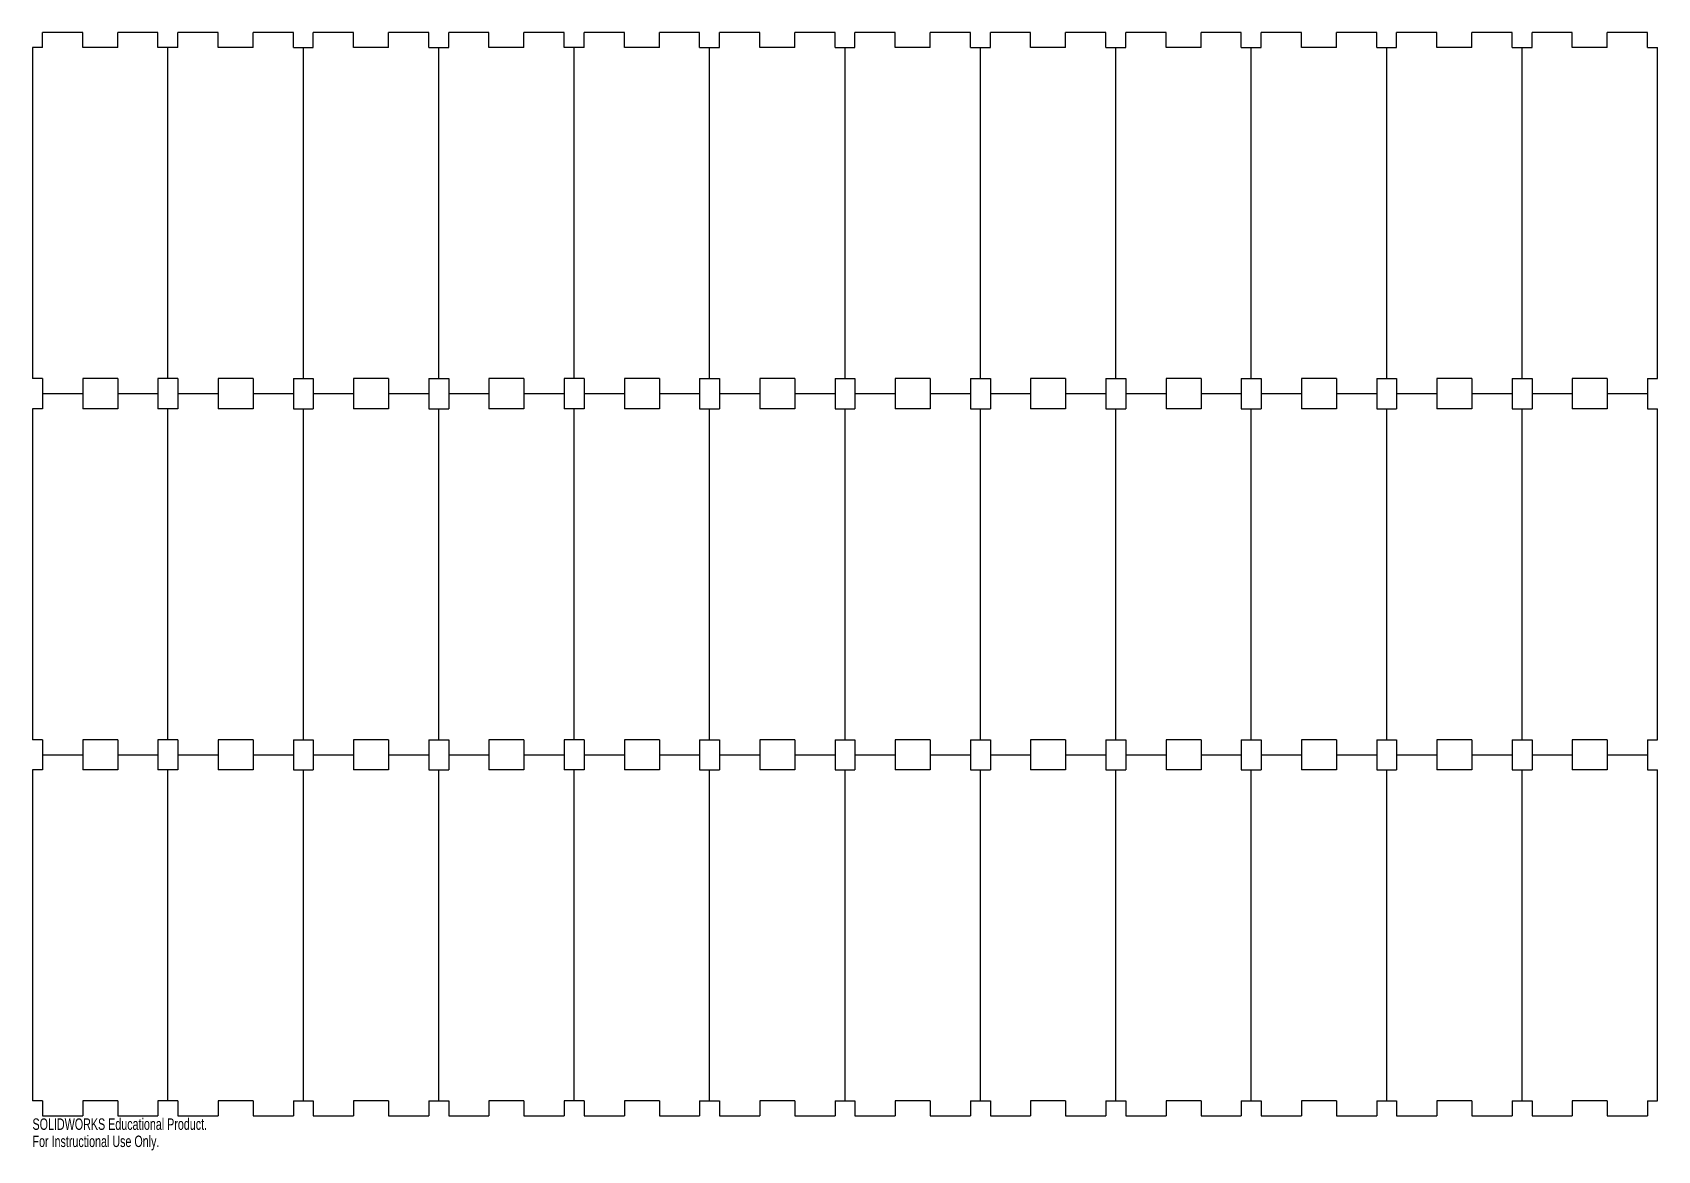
# Model space of a CAD drawing. Header units: millimetres. Extents: x -29 to 657, y -396 to 76.
import ezdxf

# ---------------------------------------------------------------- set-up
doc = ezdxf.new("R2010")
doc.units = ezdxf.units.MM
doc.styles.add('SLDTEXTSTYLE0', font='TXT', dxfattribs={"width": 0.7})

msp = doc.modelspace()

# ---------------------------------------------------------------- linework, layer by layer
at = {"color": 7, "linetype": 'Continuous', "lineweight": 25}
for p, q in [((-24.38, 69.85), (-24.38, 76.2)), ((-7.37, 76.2), (-24.38, 76.2)), ((-7.37, 69.85), (-7.37, 76.2)), ((7.37, 69.85), (7.37, 76.2)), ((24.38, 76.2), (7.37, 76.2)), ((24.38, 69.85), (24.38, 76.2)), ((32.77, 69.85), (32.77, 76.2)), ((49.78, 76.2), (32.77, 76.2)), ((49.78, 69.85), (49.78, 76.2)), ((64.52, 69.85), (64.52, 76.2)), ((81.53, 76.2), (64.52, 76.2)), ((81.53, 69.85), (81.53, 76.2)), ((89.92, 69.85), (89.92, 76.2)), ((106.93, 76.2), (89.92, 76.2)), ((106.93, 69.85), (106.93, 76.2)), ((121.67, 69.85), (121.67, 76.2)), ((138.68, 76.2), (121.67, 76.2)), ((138.68, 69.85), (138.68, 76.2)), ((147.07, 69.85), (147.07, 76.2)), ((164.08, 76.2), (147.07, 76.2)), ((164.08, 69.85), (164.08, 76.2)), ((178.82, 69.85), (178.82, 76.2)), ((195.83, 76.2), (178.82, 76.2)), ((195.83, 69.85), (195.83, 76.2)), ((204.22, 69.85), (204.22, 76.2)), ((221.23, 76.2), (204.22, 76.2)), ((221.23, 69.85), (221.23, 76.2)), ((235.97, 69.85), (235.97, 76.2)), ((252.98, 76.2), (235.97, 76.2)), ((252.98, 69.85), (252.98, 76.2)), ((261.37, 69.85), (261.37, 76.2)), ((278.38, 76.2), (261.37, 76.2)), ((278.38, 69.85), (278.38, 76.2)), ((293.12, 69.85), (293.12, 76.2)), ((310.13, 76.2), (293.12, 76.2)), ((310.13, 69.85), (310.13, 76.2)), ((318.52, 69.85), (318.52, 76.2)), ((335.53, 76.2), (318.52, 76.2)), ((335.53, 69.85), (335.53, 76.2)), ((350.27, 69.85), (350.27, 76.2)), ((367.28, 76.2), (350.27, 76.2)), ((367.28, 69.85), (367.28, 76.2)), ((375.67, 69.85), (375.67, 76.2)), ((392.68, 76.2), (375.67, 76.2)), ((392.68, 69.85), (392.68, 76.2)), ((407.42, 69.85), (407.42, 76.2)), ((424.43, 76.2), (407.42, 76.2)), ((424.43, 69.85), (424.43, 76.2)), ((432.82, 69.85), (432.82, 76.2)), ((449.83, 76.2), (432.82, 76.2)), ((449.83, 69.85), (449.83, 76.2)), ((464.57, 69.85), (464.57, 76.2)), ((481.58, 76.2), (464.57, 76.2)), ((481.58, 69.85), (481.58, 76.2)), ((489.97, 69.85), (489.97, 76.2)), ((506.98, 76.2), (489.97, 76.2)), ((506.98, 69.85), (506.98, 76.2)), ((521.72, 69.85), (521.72, 76.2)), ((538.73, 76.2), (521.72, 76.2)), ((538.73, 69.85), (538.73, 76.2)), ((547.12, 69.85), (547.12, 76.2)), ((564.13, 76.2), (547.12, 76.2)), ((564.13, 69.85), (564.13, 76.2)), ((578.87, 69.85), (578.87, 76.2)), ((595.88, 76.2), (578.87, 76.2)), ((595.88, 69.85), (595.88, 76.2)), ((621.28, 76.2), (604.27, 76.2)), ((604.27, 69.85), (604.27, 76.2)), ((621.28, 69.85), (621.28, 76.2)), ((636.02, 69.85), (636.02, 76.2)), ((653.03, 76.2), (636.02, 76.2)), ((653.03, 69.85), (653.03, 76.2)), ((-28.575, 69.85), (-28.575, -69.85)), ((-24.38, 69.85), (-28.575, 69.85)), ((7.37, 69.85), (-7.37, 69.85)), ((32.77, 69.85), (24.38, 69.85)), ((28.575, -69.85), (28.575, 69.85)), ((64.52, 69.85), (49.78, 69.85)), ((81.53, 69.85), (89.92, 69.85)), ((85.725, -69.85), (85.725, 69.85)), ((121.67, 69.85), (106.93, 69.85)), ((138.68, 69.85), (147.07, 69.85)), ((142.875, -69.85), (142.875, 69.85)), ((178.82, 69.85), (164.08, 69.85)), ((204.22, 69.85), (195.83, 69.85)), ((200.025, -69.85), (200.025, 69.85)), ((235.97, 69.85), (221.23, 69.85)), ((252.98, 69.85), (261.37, 69.85)), ((257.175, -69.85), (257.175, 69.85)), ((293.12, 69.85), (278.38, 69.85)), ((310.13, 69.85), (318.52, 69.85)), ((314.325, -69.85), (314.325, 69.85)), ((350.27, 69.85), (335.53, 69.85)), ((367.28, 69.85), (375.67, 69.85)), ((371.475, -69.85), (371.475, 69.85)), ((407.42, 69.85), (392.68, 69.85)), ((424.43, 69.85), (432.82, 69.85)), ((428.625, -69.85), (428.625, 69.85)), ((464.57, 69.85), (449.83, 69.85)), ((481.58, 69.85), (489.97, 69.85)), ((485.775, -69.85), (485.775, 69.85)), ((521.72, 69.85), (506.98, 69.85)), ((538.73, 69.85), (547.12, 69.85)), ((542.925, -69.85), (542.925, 69.85)), ((578.87, 69.85), (564.13, 69.85)), ((595.88, 69.85), (604.27, 69.85)), ((600.075, -69.85), (600.075, 69.85)), ((636.02, 69.85), (621.28, 69.85)), ((653.03, 69.85), (657.225, 69.85)), ((657.225, -69.85), (657.225, 69.85)), ((-24.38, -69.85), (-28.575, -69.85)), ((-24.38, -69.85), (-24.38, -82.55)), ((-7.37, -69.85), (-7.37, -82.55)), ((7.37, -69.85), (-7.37, -69.85)), ((7.37, -69.85), (7.37, -82.55)), ((24.38, -69.85), (24.38, -82.55)), ((32.77, -69.85), (24.38, -69.85)), ((32.77, -69.85), (32.77, -82.55)), ((49.78, -69.85), (49.78, -82.55)), ((64.52, -69.85), (49.78, -69.85)), ((64.52, -69.85), (64.52, -82.55)), ((81.53, -69.85), (81.53, -82.55)), ((81.53, -69.85), (89.92, -69.85)), ((89.92, -69.85), (89.92, -82.55)), ((106.93, -69.85), (106.93, -82.55)), ((121.67, -69.85), (106.93, -69.85)), ((121.67, -69.85), (121.67, -82.55)), ((138.68, -69.85), (138.68, -82.55)), ((138.68, -69.85), (147.07, -69.85)), ((147.07, -69.85), (147.07, -82.55)), ((164.08, -69.85), (164.08, -82.55)), ((178.82, -69.85), (164.08, -69.85)), ((178.82, -69.85), (178.82, -82.55)), ((195.83, -69.85), (195.83, -82.55)), ((204.22, -69.85), (195.83, -69.85)), ((204.22, -69.85), (204.22, -82.55)), ((221.23, -69.85), (221.23, -82.55)), ((235.97, -69.85), (221.23, -69.85)), ((235.97, -69.85), (235.97, -82.55)), ((252.98, -69.85), (252.98, -82.55)), ((252.98, -69.85), (261.37, -69.85)), ((261.37, -69.85), (261.37, -82.55)), ((278.38, -69.85), (278.38, -82.55)), ((293.12, -69.85), (278.38, -69.85)), ((293.12, -69.85), (293.12, -82.55)), ((310.13, -69.85), (310.13, -82.55)), ((310.13, -69.85), (318.52, -69.85)), ((318.52, -69.85), (318.52, -82.55)), ((335.53, -69.85), (335.53, -82.55)), ((350.27, -69.85), (335.53, -69.85)), ((350.27, -69.85), (350.27, -82.55)), ((367.28, -69.85), (367.28, -82.55)), ((367.28, -69.85), (375.67, -69.85)), ((375.67, -69.85), (375.67, -82.55)), ((392.68, -69.85), (392.68, -82.55)), ((407.42, -69.85), (392.68, -69.85)), ((407.42, -69.85), (407.42, -82.55)), ((424.43, -69.85), (424.43, -82.55)), ((424.43, -69.85), (432.82, -69.85)), ((432.82, -69.85), (432.82, -82.55)), ((449.83, -69.85), (449.83, -82.55)), ((464.57, -69.85), (449.83, -69.85)), ((464.57, -69.85), (464.57, -82.55)), ((481.58, -69.85), (481.58, -82.55)), ((481.58, -69.85), (489.97, -69.85)), ((489.97, -69.85), (489.97, -82.55)), ((506.98, -69.85), (506.98, -82.55)), ((521.72, -69.85), (506.98, -69.85)), ((521.72, -69.85), (521.72, -82.55)), ((538.73, -69.85), (538.73, -82.55)), ((538.73, -69.85), (547.12, -69.85)), ((547.12, -69.85), (547.12, -82.55)), ((564.13, -69.85), (564.13, -82.55)), ((578.87, -69.85), (564.13, -69.85)), ((578.87, -69.85), (578.87, -82.55)), ((595.88, -69.85), (595.88, -82.55)), ((595.88, -69.85), (604.27, -69.85)), ((604.27, -69.85), (604.27, -82.55)), ((621.28, -69.85), (621.28, -82.55)), ((636.02, -69.85), (621.28, -69.85)), ((636.02, -69.85), (636.02, -82.55)), ((653.03, -69.85), (653.03, -82.55)), ((653.03, -69.85), (657.225, -69.85)), ((-24.38, -76.2), (-7.37, -76.2)), ((7.37, -76.2), (24.38, -76.2)), ((32.77, -76.2), (49.78, -76.2)), ((64.52, -76.2), (81.53, -76.2)), ((89.92, -76.2), (106.93, -76.2)), ((121.67, -76.2), (138.68, -76.2)), ((147.07, -76.2), (164.08, -76.2)), ((178.82, -76.2), (195.83, -76.2)), ((204.22, -76.2), (221.23, -76.2)), ((235.97, -76.2), (252.98, -76.2)), ((261.37, -76.2), (278.38, -76.2)), ((293.12, -76.2), (310.13, -76.2)), ((318.52, -76.2), (335.53, -76.2)), ((350.27, -76.2), (367.28, -76.2)), ((375.67, -76.2), (392.68, -76.2)), ((407.42, -76.2), (424.43, -76.2)), ((432.82, -76.2), (449.83, -76.2)), ((464.57, -76.2), (481.58, -76.2)), ((489.97, -76.2), (506.98, -76.2)), ((521.72, -76.2), (538.73, -76.2)), ((547.12, -76.2), (564.13, -76.2)), ((578.87, -76.2), (595.88, -76.2)), ((604.27, -76.2), (621.28, -76.2)), ((636.02, -76.2), (653.03, -76.2)), ((-28.575, -82.55), (-28.575, -222.25)), ((-24.38, -82.55), (-28.575, -82.55)), ((7.37, -82.55), (-7.37, -82.55)), ((32.77, -82.55), (24.38, -82.55)), ((28.575, -222.25), (28.575, -82.55)), ((64.52, -82.55), (49.78, -82.55)), ((81.53, -82.55), (89.92, -82.55)), ((85.725, -222.25), (85.725, -82.55)), ((121.67, -82.55), (106.93, -82.55)), ((138.68, -82.55), (147.07, -82.55)), ((142.875, -222.25), (142.875, -82.55)), ((178.82, -82.55), (164.08, -82.55)), ((204.22, -82.55), (195.83, -82.55)), ((200.025, -222.25), (200.025, -82.55)), ((235.97, -82.55), (221.23, -82.55)), ((252.98, -82.55), (261.37, -82.55)), ((257.175, -222.25), (257.175, -82.55)), ((293.12, -82.55), (278.38, -82.55)), ((310.13, -82.55), (318.52, -82.55)), ((314.325, -222.25), (314.325, -82.55)), ((350.27, -82.55), (335.53, -82.55)), ((367.28, -82.55), (375.67, -82.55)), ((371.475, -222.25), (371.475, -82.55)), ((407.42, -82.55), (392.68, -82.55)), ((424.43, -82.55), (432.82, -82.55)), ((428.625, -222.25), (428.625, -82.55)), ((464.57, -82.55), (449.83, -82.55)), ((481.58, -82.55), (489.97, -82.55)), ((485.775, -222.25), (485.775, -82.55)), ((521.72, -82.55), (506.98, -82.55)), ((538.73, -82.55), (547.12, -82.55)), ((542.925, -222.25), (542.925, -82.55)), ((578.87, -82.55), (564.13, -82.55)), ((595.88, -82.55), (604.27, -82.55)), ((600.075, -222.25), (600.075, -82.55)), ((636.02, -82.55), (621.28, -82.55)), ((653.03, -82.55), (657.225, -82.55)), ((657.225, -222.25), (657.225, -82.55)), ((-24.38, -222.25), (-28.575, -222.25)), ((-24.38, -222.25), (-24.38, -234.95)), ((-7.37, -222.25), (-7.37, -234.95)), ((7.37, -222.25), (-7.37, -222.25)), ((7.37, -222.25), (7.37, -234.95)), ((24.38, -222.25), (24.38, -234.95)), ((32.77, -222.25), (24.38, -222.25)), ((32.77, -222.25), (32.77, -234.95)), ((49.78, -222.25), (49.78, -234.95)), ((64.52, -222.25), (49.78, -222.25)), ((64.52, -222.25), (64.52, -234.95)), ((81.53, -222.25), (81.53, -234.95)), ((81.53, -222.25), (89.92, -222.25)), ((89.92, -222.25), (89.92, -234.95)), ((106.93, -222.25), (106.93, -234.95)), ((121.67, -222.25), (106.93, -222.25)), ((121.67, -222.25), (121.67, -234.95)), ((138.68, -222.25), (138.68, -234.95)), ((138.68, -222.25), (147.07, -222.25)), ((147.07, -222.25), (147.07, -234.95)), ((164.08, -222.25), (164.08, -234.95)), ((178.82, -222.25), (164.08, -222.25)), ((178.82, -222.25), (178.82, -234.95)), ((195.83, -222.25), (195.83, -234.95)), ((204.22, -222.25), (195.83, -222.25)), ((204.22, -222.25), (204.22, -234.95)), ((221.23, -222.25), (221.23, -234.95)), ((235.97, -222.25), (221.23, -222.25)), ((235.97, -222.25), (235.97, -234.95)), ((252.98, -222.25), (252.98, -234.95)), ((252.98, -222.25), (261.37, -222.25)), ((261.37, -222.25), (261.37, -234.95)), ((278.38, -222.25), (278.38, -234.95)), ((293.12, -222.25), (278.38, -222.25)), ((293.12, -222.25), (293.12, -234.95)), ((310.13, -222.25), (310.13, -234.95)), ((310.13, -222.25), (318.52, -222.25)), ((318.52, -222.25), (318.52, -234.95)), ((335.53, -222.25), (335.53, -234.95)), ((350.27, -222.25), (335.53, -222.25)), ((350.27, -222.25), (350.27, -234.95)), ((367.28, -222.25), (367.28, -234.95)), ((367.28, -222.25), (375.67, -222.25)), ((375.67, -222.25), (375.67, -234.95)), ((392.68, -222.25), (392.68, -234.95)), ((407.42, -222.25), (392.68, -222.25)), ((407.42, -222.25), (407.42, -234.95)), ((424.43, -222.25), (424.43, -234.95)), ((424.43, -222.25), (432.82, -222.25)), ((432.82, -222.25), (432.82, -234.95)), ((449.83, -222.25), (449.83, -234.95)), ((464.57, -222.25), (449.83, -222.25)), ((464.57, -222.25), (464.57, -234.95)), ((481.58, -222.25), (481.58, -234.95)), ((481.58, -222.25), (489.97, -222.25)), ((489.97, -222.25), (489.97, -234.95)), ((506.98, -222.25), (506.98, -234.95)), ((521.72, -222.25), (506.98, -222.25)), ((521.72, -222.25), (521.72, -234.95)), ((538.73, -222.25), (538.73, -234.95)), ((538.73, -222.25), (547.12, -222.25)), ((547.12, -222.25), (547.12, -234.95)), ((564.13, -222.25), (564.13, -234.95)), ((578.87, -222.25), (564.13, -222.25)), ((578.87, -222.25), (578.87, -234.95)), ((595.88, -222.25), (595.88, -234.95)), ((595.88, -222.25), (604.27, -222.25)), ((604.27, -222.25), (604.27, -234.95)), ((621.28, -222.25), (621.28, -234.95)), ((636.02, -222.25), (621.28, -222.25)), ((636.02, -222.25), (636.02, -234.95)), ((653.03, -222.25), (653.03, -234.95)), ((653.03, -222.25), (657.225, -222.25)), ((-24.38, -228.6), (-7.37, -228.6)), ((7.37, -228.6), (24.38, -228.6)), ((32.77, -228.6), (49.78, -228.6)), ((64.52, -228.6), (81.53, -228.6)), ((89.92, -228.6), (106.93, -228.6)), ((121.67, -228.6), (138.68, -228.6)), ((147.07, -228.6), (164.08, -228.6)), ((178.82, -228.6), (195.83, -228.6)), ((204.22, -228.6), (221.23, -228.6)), ((235.97, -228.6), (252.98, -228.6)), ((261.37, -228.6), (278.38, -228.6)), ((293.12, -228.6), (310.13, -228.6)), ((318.52, -228.6), (335.53, -228.6)), ((350.27, -228.6), (367.28, -228.6)), ((375.67, -228.6), (392.68, -228.6)), ((407.42, -228.6), (424.43, -228.6)), ((432.82, -228.6), (449.83, -228.6)), ((464.57, -228.6), (481.58, -228.6)), ((489.97, -228.6), (506.98, -228.6)), ((521.72, -228.6), (538.73, -228.6)), ((547.12, -228.6), (564.13, -228.6)), ((578.87, -228.6), (595.88, -228.6)), ((604.27, -228.6), (621.28, -228.6)), ((636.02, -228.6), (653.03, -228.6)), ((-24.38, -234.95), (-28.575, -234.95)), ((-28.575, -234.95), (-28.575, -374.65)), ((7.37, -234.95), (-7.37, -234.95)), ((32.77, -234.95), (24.38, -234.95)), ((28.575, -374.65), (28.575, -234.95)), ((64.52, -234.95), (49.78, -234.95)), ((81.53, -234.95), (89.92, -234.95)), ((85.725, -374.65), (85.725, -234.95)), ((121.67, -234.95), (106.93, -234.95)), ((138.68, -234.95), (147.07, -234.95)), ((142.875, -374.65), (142.875, -234.95)), ((178.82, -234.95), (164.08, -234.95)), ((204.22, -234.95), (195.83, -234.95)), ((200.025, -374.65), (200.025, -234.95)), ((235.97, -234.95), (221.23, -234.95)), ((252.98, -234.95), (261.37, -234.95)), ((257.175, -374.65), (257.175, -234.95)), ((293.12, -234.95), (278.38, -234.95)), ((310.13, -234.95), (318.52, -234.95)), ((314.325, -374.65), (314.325, -234.95)), ((350.27, -234.95), (335.53, -234.95)), ((367.28, -234.95), (375.67, -234.95)), ((371.475, -374.65), (371.475, -234.95)), ((407.42, -234.95), (392.68, -234.95)), ((424.43, -234.95), (432.82, -234.95)), ((428.625, -374.65), (428.625, -234.95)), ((464.57, -234.95), (449.83, -234.95)), ((481.58, -234.95), (489.97, -234.95)), ((485.775, -374.65), (485.775, -234.95)), ((521.72, -234.95), (506.98, -234.95)), ((538.73, -234.95), (547.12, -234.95)), ((542.925, -374.65), (542.925, -234.95)), ((578.87, -234.95), (564.13, -234.95)), ((595.88, -234.95), (604.27, -234.95)), ((600.075, -374.65), (600.075, -234.95)), ((636.02, -234.95), (621.28, -234.95)), ((653.03, -234.95), (657.225, -234.95)), ((657.225, -374.65), (657.225, -234.95)), ((-24.38, -374.65), (-28.575, -374.65)), ((-24.38, -374.65), (-24.38, -381)), ((7.37, -374.65), (-7.37, -374.65)), ((-7.37, -374.65), (-7.37, -381)), ((7.37, -374.65), (7.37, -381)), ((32.77, -374.65), (24.38, -374.65)), ((24.38, -374.65), (24.38, -381)), ((32.77, -374.65), (32.77, -381)), ((64.52, -374.65), (49.78, -374.65)), ((49.78, -374.65), (49.78, -381)), ((64.52, -374.65), (64.52, -381)), ((81.53, -374.65), (89.92, -374.65)), ((81.53, -374.65), (81.53, -381)), ((89.92, -374.65), (89.92, -381)), ((121.67, -374.65), (106.93, -374.65)), ((106.93, -374.65), (106.93, -381)), ((121.67, -374.65), (121.67, -381)), ((138.68, -374.65), (147.07, -374.65)), ((138.68, -374.65), (138.68, -381)), ((147.07, -374.65), (147.07, -381)), ((178.82, -374.65), (164.08, -374.65)), ((164.08, -374.65), (164.08, -381)), ((178.82, -374.65), (178.82, -381)), ((204.22, -374.65), (195.83, -374.65)), ((195.83, -374.65), (195.83, -381)), ((204.22, -374.65), (204.22, -381)), ((235.97, -374.65), (221.23, -374.65)), ((221.23, -374.65), (221.23, -381)), ((235.97, -374.65), (235.97, -381)), ((252.98, -374.65), (261.37, -374.65)), ((252.98, -374.65), (252.98, -381)), ((261.37, -374.65), (261.37, -381)), ((293.12, -374.65), (278.38, -374.65)), ((278.38, -374.65), (278.38, -381)), ((293.12, -374.65), (293.12, -381)), ((310.13, -374.65), (318.52, -374.65)), ((310.13, -374.65), (310.13, -381)), ((318.52, -374.65), (318.52, -381)), ((350.27, -374.65), (335.53, -374.65)), ((335.53, -374.65), (335.53, -381)), ((350.27, -374.65), (350.27, -381)), ((367.28, -374.65), (375.67, -374.65)), ((367.28, -374.65), (367.28, -381)), ((375.67, -374.65), (375.67, -381)), ((407.42, -374.65), (392.68, -374.65)), ((392.68, -374.65), (392.68, -381)), ((407.42, -374.65), (407.42, -381)), ((424.43, -374.65), (432.82, -374.65)), ((424.43, -374.65), (424.43, -381)), ((432.82, -374.65), (432.82, -381)), ((464.57, -374.65), (449.83, -374.65)), ((449.83, -374.65), (449.83, -381)), ((464.57, -374.65), (464.57, -381)), ((481.58, -374.65), (489.97, -374.65)), ((481.58, -374.65), (481.58, -381)), ((489.97, -374.65), (489.97, -381)), ((521.72, -374.65), (506.98, -374.65)), ((506.98, -374.65), (506.98, -381)), ((521.72, -374.65), (521.72, -381)), ((538.73, -374.65), (547.12, -374.65)), ((538.73, -374.65), (538.73, -381)), ((547.12, -374.65), (547.12, -381)), ((578.87, -374.65), (564.13, -374.65)), ((564.13, -374.65), (564.13, -381)), ((578.87, -374.65), (578.87, -381)), ((595.88, -374.65), (604.27, -374.65)), ((595.88, -374.65), (595.88, -381)), ((604.27, -374.65), (604.27, -381)), ((636.02, -374.65), (621.28, -374.65)), ((621.28, -374.65), (621.28, -381)), ((636.02, -374.65), (636.02, -381)), ((653.03, -374.65), (657.225, -374.65)), ((653.03, -374.65), (653.03, -381)), ((-24.38, -381), (-7.37, -381)), ((7.37, -381), (24.38, -381)), ((32.77, -381), (49.78, -381)), ((64.52, -381), (81.53, -381)), ((89.92, -381), (106.93, -381)), ((121.67, -381), (138.68, -381)), ((147.07, -381), (164.08, -381)), ((178.82, -381), (195.83, -381)), ((204.22, -381), (221.23, -381)), ((235.97, -381), (252.98, -381)), ((261.37, -381), (278.38, -381)), ((293.12, -381), (310.13, -381)), ((318.52, -381), (335.53, -381)), ((350.27, -381), (367.28, -381)), ((375.67, -381), (392.68, -381)), ((407.42, -381), (424.43, -381)), ((432.82, -381), (449.83, -381)), ((464.57, -381), (481.58, -381)), ((489.97, -381), (506.98, -381)), ((521.72, -381), (538.73, -381)), ((547.12, -381), (564.13, -381)), ((578.87, -381), (595.88, -381)), ((604.27, -381), (621.28, -381)), ((636.02, -381), (653.03, -381))]:
    msp.add_line(p, q, dxfattribs=at)

# ---------------------------------------------------------------- texts
at = {"color": 7, "linetype": 'Continuous', "char_height": 4.83362, "attachment_point": 1, "style": 'SLDTEXTSTYLE0'}
for s, insert in [('SOLIDWORKS Educational Product.', (-28.575, -382.02)), ('For Instructional Use Only.', (-28.575, -389.27))]:
    msp.add_mtext(s, dxfattribs=dict(at, insert=insert))

doc.saveas('drawing.dxf')
